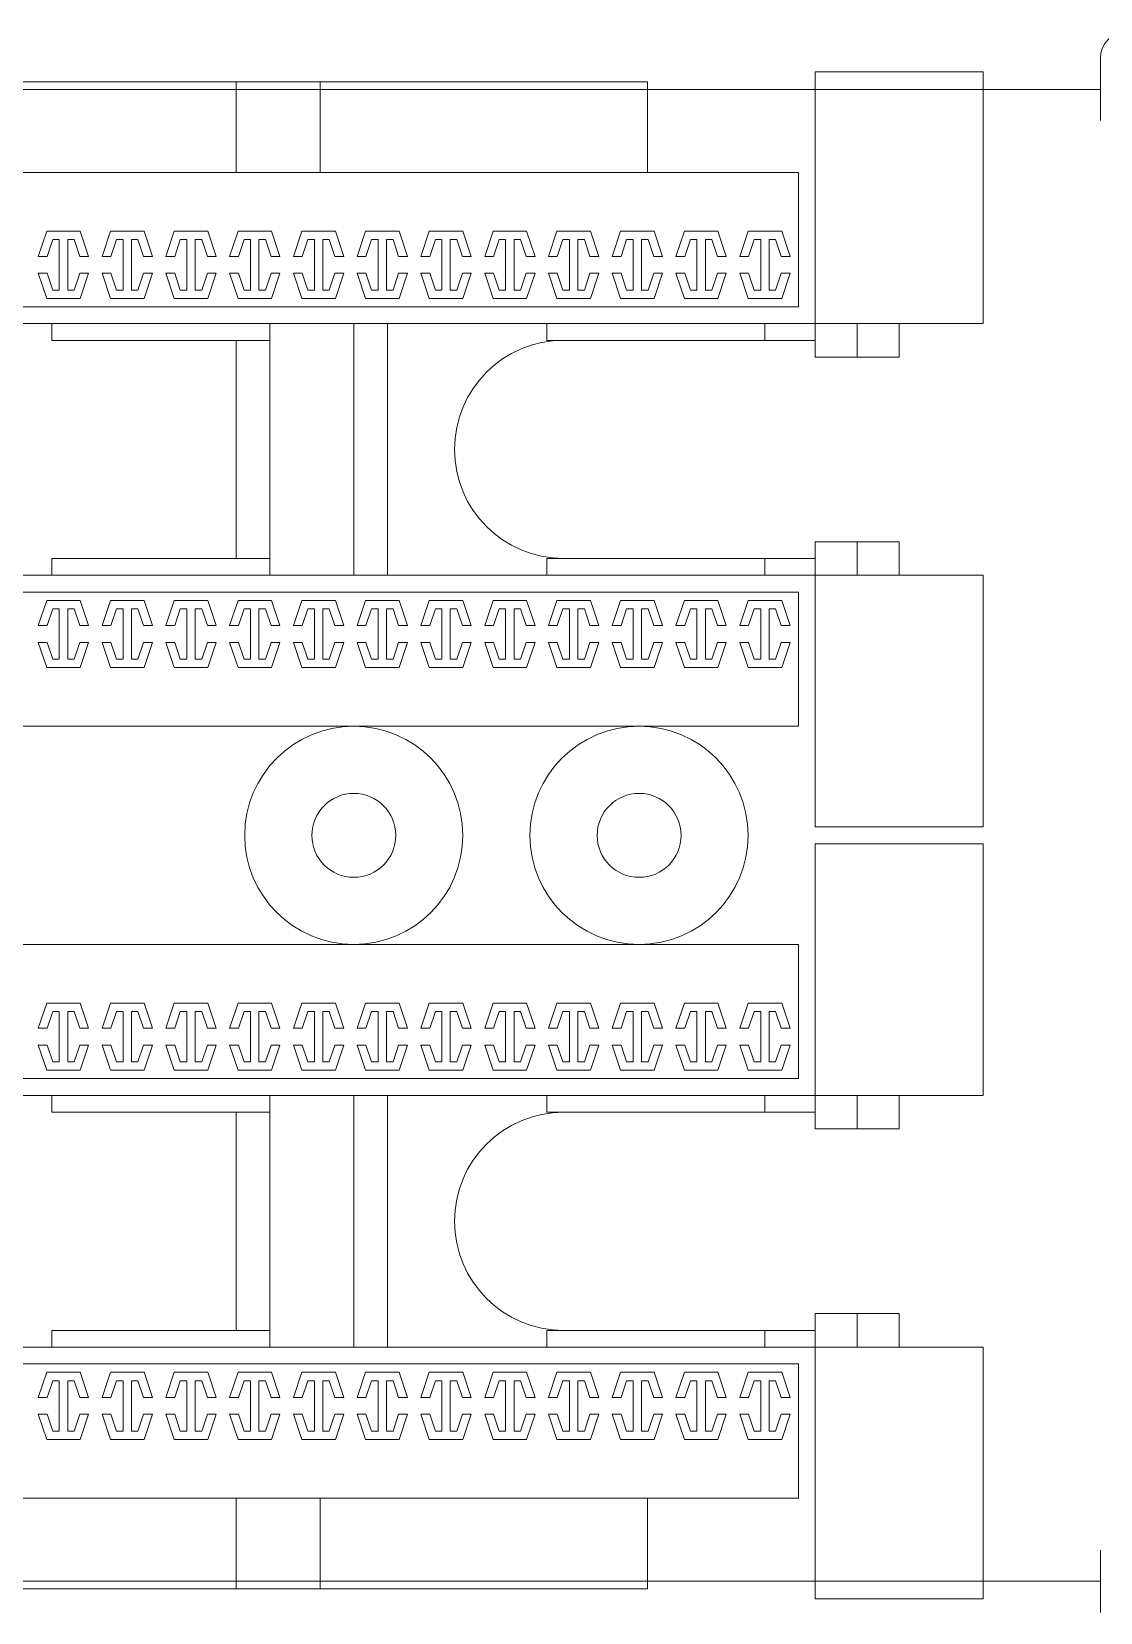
# Model space of a CAD drawing. Header units: millimetres. Extents: x -1589 to 88627, y 12943 to 76663.
# Drawn here: x 42197 to 42834, y 56529 to 57471 of the extents above; entities that cross this region are included whole.
import ezdxf

# ---------------------------------------------------------------- set-up
doc = ezdxf.new("R2010")
doc.units = ezdxf.units.MM
doc.header["$LTSCALE"] = 200
doc.layers.add('LINE', color=3, linetype='Continuous', lineweight=0)

# ---------------------------------------------------------------- blocks, each defined once
blk = doc.blocks.new('110')
at = {"color": 7}
for p, q in [((448.009, 28.5), (448.009, 45.5)), ((458.009, 45.5), (448.009, 45.5)), ((458.009, 30.5), (458.009, 45.5)), ((18.021, 44.45), (464.999, 44.45)), ((438.009, 44.905), (262.009, 44.905)), ((413.509, 44.905), (413.509, 39.5)), ((418.509, 44.905), (418.509, 39.5)), ((438.009, 44.905), (438.009, 39.5)), ((464.999, 44.45), (464.999, 42.593)), ((447.009, 39.5), (253.01, 39.5)), ((447.009, 31.5), (447.009, 39.5)), ((401.709, 34.5), (402.209, 36)), ((402.209, 36), (404.209, 36)), ((404.209, 36), (404.709, 34.5)), ((405.509, 34.5), (406.009, 36)), ((406.009, 36), (408.009, 36)), ((408.009, 36), (408.509, 34.5)), ((409.309, 34.5), (409.809, 36)), ((409.809, 36), (411.809, 36)), ((411.809, 36), (412.309, 34.5)), ((413.109, 34.5), (413.609, 36)), ((413.609, 36), (415.609, 36)), ((415.609, 36), (416.109, 34.5)), ((416.909, 34.5), (417.409, 36)), ((417.409, 36), (419.409, 36)), ((419.409, 36), (419.909, 34.5)), ((420.709, 34.5), (421.209, 36)), ((421.209, 36), (423.209, 36)), ((423.209, 36), (423.709, 34.5)), ((424.509, 34.5), (425.009, 36)), ((425.009, 36), (427.009, 36)), ((427.009, 36), (427.509, 34.5)), ((428.309, 34.5), (428.809, 36)), ((428.809, 36), (430.809, 36)), ((430.809, 36), (431.309, 34.5)), ((432.109, 34.5), (432.609, 36)), ((432.609, 36), (434.609, 36)), ((434.609, 36), (435.109, 34.5)), ((435.909, 34.5), (436.409, 36)), ((436.409, 36), (438.409, 36)), ((438.409, 36), (438.909, 34.5)), ((439.709, 34.5), (440.209, 36)), ((440.209, 36), (442.209, 36)), ((442.209, 36), (442.709, 34.5)), ((443.509, 34.5), (444.009, 36)), ((444.009, 36), (446.009, 36)), ((446.009, 36), (446.509, 34.5)), ((402.57, 35.5), (402.236, 34.5)), ((402.959, 35.5), (402.57, 35.5)), ((402.959, 32.5), (402.959, 35.5)), ((403.849, 35.5), (403.459, 35.5)), ((403.459, 35.5), (403.459, 32.5)), ((404.182, 34.5), (403.849, 35.5)), ((406.37, 35.5), (406.036, 34.5)), ((406.759, 35.5), (406.37, 35.5)), ((406.759, 32.5), (406.759, 35.5)), ((407.649, 35.5), (407.259, 35.5)), ((407.259, 35.5), (407.259, 32.5)), ((407.982, 34.5), (407.649, 35.5)), ((410.169, 35.5), (409.836, 34.5)), ((410.559, 35.5), (410.169, 35.5)), ((410.559, 32.5), (410.559, 35.5)), ((411.449, 35.5), (411.059, 35.5)), ((411.059, 35.5), (411.059, 32.5)), ((411.782, 34.5), (411.449, 35.5)), ((413.969, 35.5), (413.636, 34.5)), ((414.359, 35.5), (413.969, 35.5)), ((414.359, 32.5), (414.359, 35.5)), ((415.249, 35.5), (414.859, 35.5)), ((414.859, 35.5), (414.859, 32.5)), ((415.582, 34.5), (415.249, 35.5)), ((417.769, 35.5), (417.436, 34.5)), ((418.159, 35.5), (417.769, 35.5)), ((418.159, 32.5), (418.159, 35.5)), ((419.049, 35.5), (418.659, 35.5)), ((418.659, 35.5), (418.659, 32.5)), ((419.382, 34.5), (419.049, 35.5)), ((421.569, 35.5), (421.236, 34.5)), ((421.959, 35.5), (421.569, 35.5)), ((421.959, 32.5), (421.959, 35.5)), ((422.849, 35.5), (422.459, 35.5)), ((422.459, 35.5), (422.459, 32.5)), ((423.182, 34.5), (422.849, 35.5)), ((425.369, 35.5), (425.036, 34.5)), ((425.759, 35.5), (425.369, 35.5)), ((425.759, 32.5), (425.759, 35.5)), ((426.649, 35.5), (426.259, 35.5)), ((426.259, 35.5), (426.259, 32.5)), ((426.982, 34.5), (426.649, 35.5)), ((429.169, 35.5), (428.836, 34.5)), ((429.559, 35.5), (429.169, 35.5)), ((429.559, 32.5), (429.559, 35.5)), ((430.449, 35.5), (430.059, 35.5)), ((430.059, 35.5), (430.059, 32.5)), ((430.782, 34.5), (430.449, 35.5)), ((432.969, 35.5), (432.636, 34.5)), ((433.359, 35.5), (432.969, 35.5)), ((433.359, 32.5), (433.359, 35.5)), ((434.249, 35.5), (433.859, 35.5)), ((433.859, 35.5), (433.859, 32.5)), ((434.582, 34.5), (434.249, 35.5)), ((436.769, 35.5), (436.436, 34.5)), ((437.159, 35.5), (436.769, 35.5)), ((437.159, 32.5), (437.159, 35.5)), ((438.049, 35.5), (437.659, 35.5)), ((437.659, 35.5), (437.659, 32.5)), ((438.382, 34.5), (438.049, 35.5)), ((440.569, 35.5), (440.236, 34.5)), ((440.959, 35.5), (440.569, 35.5)), ((440.959, 32.5), (440.959, 35.5)), ((441.848, 35.5), (441.459, 35.5)), ((441.459, 35.5), (441.459, 32.5)), ((442.182, 34.5), (441.848, 35.5)), ((444.369, 35.5), (444.036, 34.5)), ((444.759, 35.5), (444.369, 35.5)), ((444.759, 32.5), (444.759, 35.5)), ((445.648, 35.5), (445.259, 35.5)), ((445.259, 35.5), (445.259, 32.5)), ((445.982, 34.5), (445.648, 35.5)), ((402.236, 34.5), (401.709, 34.5)), ((404.709, 34.5), (404.182, 34.5)), ((406.036, 34.5), (405.509, 34.5)), ((408.509, 34.5), (407.982, 34.5)), ((409.836, 34.5), (409.309, 34.5)), ((412.309, 34.5), (411.782, 34.5)), ((413.636, 34.5), (413.109, 34.5)), ((416.109, 34.5), (415.582, 34.5)), ((417.436, 34.5), (416.909, 34.5)), ((419.909, 34.5), (419.382, 34.5)), ((421.236, 34.5), (420.709, 34.5)), ((423.709, 34.5), (423.182, 34.5)), ((425.036, 34.5), (424.509, 34.5)), ((427.509, 34.5), (426.982, 34.5)), ((428.836, 34.5), (428.309, 34.5)), ((431.309, 34.5), (430.782, 34.5)), ((432.636, 34.5), (432.109, 34.5)), ((435.109, 34.5), (434.582, 34.5)), ((436.436, 34.5), (435.909, 34.5)), ((438.909, 34.5), (438.382, 34.5)), ((440.236, 34.5), (439.709, 34.5)), ((442.709, 34.5), (442.182, 34.5)), ((444.036, 34.5), (443.509, 34.5)), ((446.509, 34.5), (445.982, 34.5)), ((402.209, 32), (401.709, 33.5)), ((401.709, 33.5), (402.236, 33.5)), ((402.236, 33.5), (402.57, 32.5)), ((403.849, 32.5), (404.182, 33.5)), ((404.182, 33.5), (404.709, 33.5)), ((404.709, 33.5), (404.209, 32)), ((406.009, 32), (405.509, 33.5)), ((405.509, 33.5), (406.036, 33.5)), ((406.036, 33.5), (406.37, 32.5)), ((407.649, 32.5), (407.982, 33.5)), ((407.982, 33.5), (408.509, 33.5)), ((408.509, 33.5), (408.009, 32)), ((409.809, 32), (409.309, 33.5)), ((409.309, 33.5), (409.836, 33.5)), ((409.836, 33.5), (410.169, 32.5)), ((411.449, 32.5), (411.782, 33.5)), ((411.782, 33.5), (412.309, 33.5)), ((412.309, 33.5), (411.809, 32)), ((413.609, 32), (413.109, 33.5)), ((413.109, 33.5), (413.636, 33.5)), ((413.636, 33.5), (413.969, 32.5)), ((415.249, 32.5), (415.582, 33.5)), ((415.582, 33.5), (416.109, 33.5)), ((416.109, 33.5), (415.609, 32)), ((417.409, 32), (416.909, 33.5)), ((416.909, 33.5), (417.436, 33.5)), ((417.436, 33.5), (417.769, 32.5)), ((419.049, 32.5), (419.382, 33.5)), ((419.382, 33.5), (419.909, 33.5)), ((419.909, 33.5), (419.409, 32)), ((421.209, 32), (420.709, 33.5)), ((420.709, 33.5), (421.236, 33.5)), ((421.236, 33.5), (421.569, 32.5)), ((422.849, 32.5), (423.182, 33.5)), ((423.182, 33.5), (423.709, 33.5)), ((423.709, 33.5), (423.209, 32)), ((425.009, 32), (424.509, 33.5)), ((424.509, 33.5), (425.036, 33.5)), ((425.036, 33.5), (425.369, 32.5)), ((426.649, 32.5), (426.982, 33.5)), ((426.982, 33.5), (427.509, 33.5)), ((427.509, 33.5), (427.009, 32)), ((428.809, 32), (428.309, 33.5)), ((428.309, 33.5), (428.836, 33.5)), ((428.836, 33.5), (429.169, 32.5)), ((430.449, 32.5), (430.782, 33.5)), ((430.782, 33.5), (431.309, 33.5)), ((431.309, 33.5), (430.809, 32)), ((432.609, 32), (432.109, 33.5)), ((432.109, 33.5), (432.636, 33.5)), ((432.636, 33.5), (432.969, 32.5)), ((434.249, 32.5), (434.582, 33.5)), ((434.582, 33.5), (435.109, 33.5)), ((435.109, 33.5), (434.609, 32)), ((436.409, 32), (435.909, 33.5)), ((435.909, 33.5), (436.436, 33.5)), ((436.436, 33.5), (436.769, 32.5)), ((438.049, 32.5), (438.382, 33.5)), ((438.382, 33.5), (438.909, 33.5)), ((438.909, 33.5), (438.409, 32)), ((440.209, 32), (439.709, 33.5)), ((439.709, 33.5), (440.236, 33.5)), ((440.236, 33.5), (440.569, 32.5)), ((441.848, 32.5), (442.182, 33.5)), ((442.182, 33.5), (442.709, 33.5)), ((442.709, 33.5), (442.209, 32)), ((444.009, 32), (443.509, 33.5)), ((443.509, 33.5), (444.036, 33.5)), ((444.036, 33.5), (444.369, 32.5)), ((445.648, 32.5), (445.982, 33.5)), ((445.982, 33.5), (446.509, 33.5)), ((446.509, 33.5), (446.009, 32)), ((402.57, 32.5), (402.959, 32.5)), ((403.459, 32.5), (403.849, 32.5)), ((406.37, 32.5), (406.759, 32.5)), ((407.259, 32.5), (407.649, 32.5)), ((410.169, 32.5), (410.559, 32.5)), ((411.059, 32.5), (411.449, 32.5)), ((413.969, 32.5), (414.359, 32.5)), ((414.859, 32.5), (415.249, 32.5)), ((417.769, 32.5), (418.159, 32.5)), ((418.659, 32.5), (419.049, 32.5)), ((421.569, 32.5), (421.959, 32.5)), ((422.459, 32.5), (422.849, 32.5)), ((425.369, 32.5), (425.759, 32.5)), ((426.259, 32.5), (426.649, 32.5)), ((429.169, 32.5), (429.559, 32.5)), ((430.059, 32.5), (430.449, 32.5)), ((432.969, 32.5), (433.359, 32.5)), ((433.859, 32.5), (434.249, 32.5)), ((436.769, 32.5), (437.159, 32.5)), ((437.659, 32.5), (438.049, 32.5)), ((440.569, 32.5), (440.959, 32.5)), ((441.459, 32.5), (441.848, 32.5)), ((444.369, 32.5), (444.759, 32.5)), ((445.259, 32.5), (445.648, 32.5)), ((253.01, 31.5), (447.009, 31.5)), ((404.209, 32), (402.209, 32)), ((408.009, 32), (406.009, 32)), ((411.809, 32), (409.809, 32)), ((415.609, 32), (413.609, 32)), ((419.409, 32), (417.409, 32)), ((423.209, 32), (421.209, 32)), ((427.009, 32), (425.009, 32)), ((430.809, 32), (428.809, 32)), ((434.609, 32), (432.609, 32)), ((438.409, 32), (436.409, 32)), ((442.209, 32), (440.209, 32)), ((446.009, 32), (444.009, 32)), ((458.009, 30.5), (242.01, 30.5)), ((402.509, 30.5), (402.509, 29.5)), ((415.509, 30.5), (415.509, 15.5)), ((420.509, 30.5), (420.509, 15.5)), ((422.509, 30.5), (422.509, 15.5)), ((432.009, 29.5), (432.009, 30.5)), ((445.009, 29.5), (445.009, 30.5)), ((450.509, 28.5), (450.509, 30.5)), ((453.009, 28.5), (453.009, 30.5)), ((415.509, 29.5), (402.509, 29.5)), ((413.509, 29.5), (413.509, 16.5)), ((448.009, 29.5), (432.009, 29.5)), ((453.009, 28.5), (448.009, 28.5)), ((453.009, 17.5), (448.009, 17.5)), ((448.009, 17.5), (448.009, 0.5)), ((450.509, 17.5), (450.509, 15.5)), ((453.009, 17.5), (453.009, 15.5)), ((402.509, 15.5), (402.509, 16.5)), ((415.509, 16.5), (402.509, 16.5)), ((432.009, 15.5), (432.009, 16.5)), ((448.009, 16.5), (432.009, 16.5)), ((445.009, 15.5), (445.009, 16.5)), ((458.009, 15.5), (242.01, 15.5)), ((458.009, 0.5), (458.009, 15.5)), ((253.01, 14.5), (447.009, 14.5)), ((447.009, 14.5), (447.009, 6.5)), ((402.209, 14), (401.709, 12.5)), ((404.209, 14), (402.209, 14)), ((402.236, 12.5), (402.57, 13.5)), ((402.57, 13.5), (402.959, 13.5)), ((402.959, 13.5), (402.959, 10.5)), ((403.459, 10.5), (403.459, 13.5)), ((403.459, 13.5), (403.849, 13.5)), ((403.849, 13.5), (404.182, 12.5)), ((404.709, 12.5), (404.209, 14)), ((406.009, 14), (405.509, 12.5)), ((408.009, 14), (406.009, 14)), ((406.036, 12.5), (406.37, 13.5)), ((406.37, 13.5), (406.759, 13.5)), ((406.759, 13.5), (406.759, 10.5)), ((407.259, 10.5), (407.259, 13.5)), ((407.259, 13.5), (407.649, 13.5)), ((407.649, 13.5), (407.982, 12.5)), ((408.509, 12.5), (408.009, 14)), ((409.809, 14), (409.309, 12.5)), ((411.809, 14), (409.809, 14)), ((409.836, 12.5), (410.169, 13.5)), ((410.169, 13.5), (410.559, 13.5)), ((410.559, 13.5), (410.559, 10.5)), ((411.059, 10.5), (411.059, 13.5)), ((411.059, 13.5), (411.449, 13.5)), ((411.449, 13.5), (411.782, 12.5)), ((412.309, 12.5), (411.809, 14)), ((413.609, 14), (413.109, 12.5)), ((415.609, 14), (413.609, 14)), ((413.636, 12.5), (413.969, 13.5)), ((413.969, 13.5), (414.359, 13.5)), ((414.359, 13.5), (414.359, 10.5)), ((414.859, 10.5), (414.859, 13.5)), ((414.859, 13.5), (415.249, 13.5)), ((415.249, 13.5), (415.582, 12.5)), ((416.109, 12.5), (415.609, 14)), ((417.409, 14), (416.909, 12.5)), ((419.409, 14), (417.409, 14)), ((417.436, 12.5), (417.769, 13.5)), ((417.769, 13.5), (418.159, 13.5)), ((418.159, 13.5), (418.159, 10.5)), ((418.659, 10.5), (418.659, 13.5)), ((418.659, 13.5), (419.049, 13.5)), ((419.049, 13.5), (419.382, 12.5)), ((419.909, 12.5), (419.409, 14)), ((421.209, 14), (420.709, 12.5)), ((423.209, 14), (421.209, 14)), ((421.236, 12.5), (421.569, 13.5)), ((421.569, 13.5), (421.959, 13.5)), ((421.959, 13.5), (421.959, 10.5)), ((422.459, 10.5), (422.459, 13.5)), ((422.459, 13.5), (422.849, 13.5)), ((422.849, 13.5), (423.182, 12.5)), ((423.709, 12.5), (423.209, 14)), ((425.009, 14), (424.509, 12.5)), ((427.009, 14), (425.009, 14)), ((425.036, 12.5), (425.369, 13.5)), ((425.369, 13.5), (425.759, 13.5)), ((425.759, 13.5), (425.759, 10.5)), ((426.259, 10.5), (426.259, 13.5)), ((426.259, 13.5), (426.649, 13.5)), ((426.649, 13.5), (426.982, 12.5)), ((427.509, 12.5), (427.009, 14)), ((428.809, 14), (428.309, 12.5)), ((430.809, 14), (428.809, 14)), ((428.836, 12.5), (429.169, 13.5)), ((429.169, 13.5), (429.559, 13.5)), ((429.559, 13.5), (429.559, 10.5)), ((430.059, 10.5), (430.059, 13.5)), ((430.059, 13.5), (430.449, 13.5)), ((430.449, 13.5), (430.782, 12.5)), ((431.309, 12.5), (430.809, 14)), ((432.609, 14), (432.109, 12.5)), ((434.609, 14), (432.609, 14)), ((432.636, 12.5), (432.969, 13.5)), ((432.969, 13.5), (433.359, 13.5)), ((433.359, 13.5), (433.359, 10.5)), ((433.859, 10.5), (433.859, 13.5)), ((433.859, 13.5), (434.249, 13.5)), ((434.249, 13.5), (434.582, 12.5)), ((435.109, 12.5), (434.609, 14)), ((436.409, 14), (435.909, 12.5)), ((438.409, 14), (436.409, 14)), ((436.436, 12.5), (436.769, 13.5)), ((436.769, 13.5), (437.159, 13.5)), ((437.159, 13.5), (437.159, 10.5)), ((437.659, 10.5), (437.659, 13.5)), ((437.659, 13.5), (438.049, 13.5)), ((438.049, 13.5), (438.382, 12.5)), ((438.909, 12.5), (438.409, 14)), ((440.209, 14), (439.709, 12.5)), ((442.209, 14), (440.209, 14)), ((440.236, 12.5), (440.569, 13.5)), ((440.569, 13.5), (440.959, 13.5)), ((440.959, 13.5), (440.959, 10.5)), ((441.459, 10.5), (441.459, 13.5)), ((441.459, 13.5), (441.848, 13.5)), ((441.848, 13.5), (442.182, 12.5)), ((442.709, 12.5), (442.209, 14)), ((444.009, 14), (443.509, 12.5)), ((446.009, 14), (444.009, 14)), ((444.036, 12.5), (444.369, 13.5)), ((444.369, 13.5), (444.759, 13.5)), ((444.759, 13.5), (444.759, 10.5)), ((445.259, 10.5), (445.259, 13.5)), ((445.259, 13.5), (445.648, 13.5)), ((445.648, 13.5), (445.982, 12.5)), ((446.509, 12.5), (446.009, 14)), ((401.709, 12.5), (402.236, 12.5)), ((404.182, 12.5), (404.709, 12.5)), ((405.509, 12.5), (406.036, 12.5)), ((407.982, 12.5), (408.509, 12.5)), ((409.309, 12.5), (409.836, 12.5)), ((411.782, 12.5), (412.309, 12.5)), ((413.109, 12.5), (413.636, 12.5)), ((415.582, 12.5), (416.109, 12.5)), ((416.909, 12.5), (417.436, 12.5)), ((419.382, 12.5), (419.909, 12.5)), ((420.709, 12.5), (421.236, 12.5)), ((423.182, 12.5), (423.709, 12.5)), ((424.509, 12.5), (425.036, 12.5)), ((426.982, 12.5), (427.509, 12.5)), ((428.309, 12.5), (428.836, 12.5)), ((430.782, 12.5), (431.309, 12.5)), ((432.109, 12.5), (432.636, 12.5)), ((434.582, 12.5), (435.109, 12.5)), ((435.909, 12.5), (436.436, 12.5)), ((438.382, 12.5), (438.909, 12.5)), ((439.709, 12.5), (440.236, 12.5)), ((442.182, 12.5), (442.709, 12.5)), ((443.509, 12.5), (444.036, 12.5)), ((445.982, 12.5), (446.509, 12.5)), ((402.236, 11.5), (401.709, 11.5)), ((401.709, 11.5), (402.209, 10)), ((402.57, 10.5), (402.236, 11.5)), ((404.182, 11.5), (403.849, 10.5)), ((404.709, 11.5), (404.182, 11.5)), ((404.209, 10), (404.709, 11.5)), ((406.036, 11.5), (405.509, 11.5)), ((405.509, 11.5), (406.009, 10)), ((406.37, 10.5), (406.036, 11.5)), ((407.982, 11.5), (407.649, 10.5)), ((408.509, 11.5), (407.982, 11.5)), ((408.009, 10), (408.509, 11.5)), ((409.836, 11.5), (409.309, 11.5)), ((409.309, 11.5), (409.809, 10)), ((410.169, 10.5), (409.836, 11.5)), ((411.782, 11.5), (411.449, 10.5)), ((412.309, 11.5), (411.782, 11.5)), ((411.809, 10), (412.309, 11.5)), ((413.636, 11.5), (413.109, 11.5)), ((413.109, 11.5), (413.609, 10)), ((413.969, 10.5), (413.636, 11.5)), ((415.582, 11.5), (415.249, 10.5)), ((416.109, 11.5), (415.582, 11.5)), ((415.609, 10), (416.109, 11.5)), ((417.436, 11.5), (416.909, 11.5)), ((416.909, 11.5), (417.409, 10)), ((417.769, 10.5), (417.436, 11.5)), ((419.382, 11.5), (419.049, 10.5)), ((419.909, 11.5), (419.382, 11.5)), ((419.409, 10), (419.909, 11.5)), ((421.236, 11.5), (420.709, 11.5)), ((420.709, 11.5), (421.209, 10)), ((421.569, 10.5), (421.236, 11.5)), ((423.182, 11.5), (422.849, 10.5)), ((423.709, 11.5), (423.182, 11.5)), ((423.209, 10), (423.709, 11.5)), ((425.036, 11.5), (424.509, 11.5)), ((424.509, 11.5), (425.009, 10)), ((425.369, 10.5), (425.036, 11.5)), ((426.982, 11.5), (426.649, 10.5)), ((427.509, 11.5), (426.982, 11.5)), ((427.009, 10), (427.509, 11.5)), ((428.836, 11.5), (428.309, 11.5)), ((428.309, 11.5), (428.809, 10)), ((429.169, 10.5), (428.836, 11.5)), ((430.782, 11.5), (430.449, 10.5)), ((431.309, 11.5), (430.782, 11.5)), ((430.809, 10), (431.309, 11.5)), ((432.636, 11.5), (432.109, 11.5)), ((432.109, 11.5), (432.609, 10)), ((432.969, 10.5), (432.636, 11.5)), ((434.582, 11.5), (434.249, 10.5)), ((435.109, 11.5), (434.582, 11.5)), ((434.609, 10), (435.109, 11.5)), ((436.436, 11.5), (435.909, 11.5)), ((435.909, 11.5), (436.409, 10)), ((436.769, 10.5), (436.436, 11.5)), ((438.382, 11.5), (438.049, 10.5)), ((438.909, 11.5), (438.382, 11.5)), ((438.409, 10), (438.909, 11.5)), ((440.236, 11.5), (439.709, 11.5)), ((439.709, 11.5), (440.209, 10)), ((440.569, 10.5), (440.236, 11.5)), ((442.182, 11.5), (441.848, 10.5)), ((442.709, 11.5), (442.182, 11.5)), ((442.209, 10), (442.709, 11.5)), ((444.036, 11.5), (443.509, 11.5)), ((443.509, 11.5), (444.009, 10)), ((444.369, 10.5), (444.036, 11.5)), ((445.982, 11.5), (445.648, 10.5)), ((446.509, 11.5), (445.982, 11.5)), ((446.009, 10), (446.509, 11.5)), ((402.959, 10.5), (402.57, 10.5)), ((403.849, 10.5), (403.459, 10.5)), ((406.759, 10.5), (406.37, 10.5)), ((407.649, 10.5), (407.259, 10.5)), ((410.559, 10.5), (410.169, 10.5)), ((411.449, 10.5), (411.059, 10.5)), ((414.359, 10.5), (413.969, 10.5)), ((415.249, 10.5), (414.859, 10.5)), ((418.159, 10.5), (417.769, 10.5)), ((419.049, 10.5), (418.659, 10.5)), ((421.959, 10.5), (421.569, 10.5)), ((422.849, 10.5), (422.459, 10.5)), ((425.759, 10.5), (425.369, 10.5)), ((426.649, 10.5), (426.259, 10.5)), ((429.559, 10.5), (429.169, 10.5)), ((430.449, 10.5), (430.059, 10.5)), ((433.359, 10.5), (432.969, 10.5)), ((434.249, 10.5), (433.859, 10.5)), ((437.159, 10.5), (436.769, 10.5)), ((438.049, 10.5), (437.659, 10.5)), ((440.959, 10.5), (440.569, 10.5)), ((441.848, 10.5), (441.459, 10.5)), ((444.759, 10.5), (444.369, 10.5)), ((445.648, 10.5), (445.259, 10.5)), ((402.209, 10), (404.209, 10)), ((406.009, 10), (408.009, 10)), ((409.809, 10), (411.809, 10)), ((413.609, 10), (415.609, 10)), ((417.409, 10), (419.409, 10)), ((421.209, 10), (423.209, 10)), ((425.009, 10), (427.009, 10)), ((428.809, 10), (430.809, 10)), ((432.609, 10), (434.609, 10)), ((436.409, 10), (438.409, 10)), ((440.209, 10), (442.209, 10)), ((444.009, 10), (446.009, 10)), ((447.009, 6.5), (253.01, 6.5)), ((458.009, 0.5), (448.009, 0.5)), ((458.009, -0.5), (448.009, -0.5)), ((448.009, -0.5), (448.009, -17.5)), ((458.009, -0.5), (458.009, -15.5)), ((447.009, -6.5), (253.01, -6.5)), ((447.009, -14.5), (447.009, -6.5)), ((401.709, -11.5), (402.209, -10)), ((402.209, -10), (404.209, -10)), ((404.209, -10), (404.709, -11.5)), ((405.509, -11.5), (406.009, -10)), ((406.009, -10), (408.009, -10)), ((408.009, -10), (408.509, -11.5)), ((409.309, -11.5), (409.809, -10)), ((409.809, -10), (411.809, -10)), ((411.809, -10), (412.309, -11.5)), ((413.109, -11.5), (413.609, -10)), ((413.609, -10), (415.609, -10)), ((415.609, -10), (416.109, -11.5)), ((416.909, -11.5), (417.409, -10)), ((417.409, -10), (419.409, -10)), ((419.409, -10), (419.909, -11.5)), ((420.709, -11.5), (421.209, -10)), ((421.209, -10), (423.209, -10)), ((423.209, -10), (423.709, -11.5)), ((424.509, -11.5), (425.009, -10)), ((425.009, -10), (427.009, -10)), ((427.009, -10), (427.509, -11.5)), ((428.309, -11.5), (428.809, -10)), ((428.809, -10), (430.809, -10)), ((430.809, -10), (431.309, -11.5)), ((432.109, -11.5), (432.609, -10)), ((432.609, -10), (434.609, -10)), ((434.609, -10), (435.109, -11.5)), ((435.909, -11.5), (436.409, -10)), ((436.409, -10), (438.409, -10)), ((438.409, -10), (438.909, -11.5)), ((439.709, -11.5), (440.209, -10)), ((440.209, -10), (442.209, -10)), ((442.209, -10), (442.709, -11.5)), ((443.509, -11.5), (444.009, -10)), ((444.009, -10), (446.009, -10)), ((446.009, -10), (446.509, -11.5)), ((402.57, -10.5), (402.236, -11.5)), ((402.959, -10.5), (402.57, -10.5)), ((402.959, -13.5), (402.959, -10.5)), ((403.849, -10.5), (403.459, -10.5)), ((403.459, -10.5), (403.459, -13.5)), ((404.182, -11.5), (403.849, -10.5)), ((406.37, -10.5), (406.036, -11.5)), ((406.759, -10.5), (406.37, -10.5)), ((406.759, -13.5), (406.759, -10.5)), ((407.649, -10.5), (407.259, -10.5)), ((407.259, -10.5), (407.259, -13.5)), ((407.982, -11.5), (407.649, -10.5)), ((410.169, -10.5), (409.836, -11.5)), ((410.559, -10.5), (410.169, -10.5)), ((410.559, -13.5), (410.559, -10.5)), ((411.449, -10.5), (411.059, -10.5)), ((411.059, -10.5), (411.059, -13.5)), ((411.782, -11.5), (411.449, -10.5)), ((413.969, -10.5), (413.636, -11.5)), ((414.359, -10.5), (413.969, -10.5)), ((414.359, -13.5), (414.359, -10.5)), ((415.249, -10.5), (414.859, -10.5)), ((414.859, -10.5), (414.859, -13.5)), ((415.582, -11.5), (415.249, -10.5)), ((417.769, -10.5), (417.436, -11.5)), ((418.159, -10.5), (417.769, -10.5)), ((418.159, -13.5), (418.159, -10.5)), ((419.049, -10.5), (418.659, -10.5)), ((418.659, -10.5), (418.659, -13.5)), ((419.382, -11.5), (419.049, -10.5)), ((421.569, -10.5), (421.236, -11.5)), ((421.959, -10.5), (421.569, -10.5)), ((421.959, -13.5), (421.959, -10.5)), ((422.849, -10.5), (422.459, -10.5)), ((422.459, -10.5), (422.459, -13.5)), ((423.182, -11.5), (422.849, -10.5)), ((425.369, -10.5), (425.036, -11.5)), ((425.759, -10.5), (425.369, -10.5)), ((425.759, -13.5), (425.759, -10.5)), ((426.649, -10.5), (426.259, -10.5)), ((426.259, -10.5), (426.259, -13.5)), ((426.982, -11.5), (426.649, -10.5)), ((429.169, -10.5), (428.836, -11.5)), ((429.559, -10.5), (429.169, -10.5)), ((429.559, -13.5), (429.559, -10.5)), ((430.449, -10.5), (430.059, -10.5)), ((430.059, -10.5), (430.059, -13.5)), ((430.782, -11.5), (430.449, -10.5)), ((432.969, -10.5), (432.636, -11.5)), ((433.359, -10.5), (432.969, -10.5)), ((433.359, -13.5), (433.359, -10.5)), ((434.249, -10.5), (433.859, -10.5)), ((433.859, -10.5), (433.859, -13.5)), ((434.582, -11.5), (434.249, -10.5)), ((436.769, -10.5), (436.436, -11.5)), ((437.159, -10.5), (436.769, -10.5)), ((437.159, -13.5), (437.159, -10.5)), ((438.049, -10.5), (437.659, -10.5)), ((437.659, -10.5), (437.659, -13.5)), ((438.382, -11.5), (438.049, -10.5)), ((440.569, -10.5), (440.236, -11.5)), ((440.959, -10.5), (440.569, -10.5)), ((440.959, -13.5), (440.959, -10.5)), ((441.848, -10.5), (441.459, -10.5)), ((441.459, -10.5), (441.459, -13.5)), ((442.182, -11.5), (441.848, -10.5)), ((444.369, -10.5), (444.036, -11.5)), ((444.759, -10.5), (444.369, -10.5)), ((444.759, -13.5), (444.759, -10.5)), ((445.648, -10.5), (445.259, -10.5)), ((445.259, -10.5), (445.259, -13.5)), ((445.982, -11.5), (445.648, -10.5)), ((402.236, -11.5), (401.709, -11.5)), ((404.709, -11.5), (404.182, -11.5)), ((406.036, -11.5), (405.509, -11.5)), ((408.509, -11.5), (407.982, -11.5)), ((409.836, -11.5), (409.309, -11.5)), ((412.309, -11.5), (411.782, -11.5)), ((413.636, -11.5), (413.109, -11.5)), ((416.109, -11.5), (415.582, -11.5)), ((417.436, -11.5), (416.909, -11.5)), ((419.909, -11.5), (419.382, -11.5)), ((421.236, -11.5), (420.709, -11.5)), ((423.709, -11.5), (423.182, -11.5)), ((425.036, -11.5), (424.509, -11.5)), ((427.509, -11.5), (426.982, -11.5)), ((428.836, -11.5), (428.309, -11.5)), ((431.309, -11.5), (430.782, -11.5)), ((432.636, -11.5), (432.109, -11.5)), ((435.109, -11.5), (434.582, -11.5)), ((436.436, -11.5), (435.909, -11.5)), ((438.909, -11.5), (438.382, -11.5)), ((440.236, -11.5), (439.709, -11.5)), ((442.709, -11.5), (442.182, -11.5)), ((444.036, -11.5), (443.509, -11.5)), ((446.509, -11.5), (445.982, -11.5)), ((402.209, -14), (401.709, -12.5)), ((401.709, -12.5), (402.236, -12.5)), ((402.236, -12.5), (402.57, -13.5)), ((403.849, -13.5), (404.182, -12.5)), ((404.182, -12.5), (404.709, -12.5)), ((404.709, -12.5), (404.209, -14)), ((406.009, -14), (405.509, -12.5)), ((405.509, -12.5), (406.036, -12.5)), ((406.036, -12.5), (406.37, -13.5)), ((407.649, -13.5), (407.982, -12.5)), ((407.982, -12.5), (408.509, -12.5)), ((408.509, -12.5), (408.009, -14)), ((409.809, -14), (409.309, -12.5)), ((409.309, -12.5), (409.836, -12.5)), ((409.836, -12.5), (410.169, -13.5)), ((411.449, -13.5), (411.782, -12.5)), ((411.782, -12.5), (412.309, -12.5)), ((412.309, -12.5), (411.809, -14)), ((413.609, -14), (413.109, -12.5)), ((413.109, -12.5), (413.636, -12.5)), ((413.636, -12.5), (413.969, -13.5)), ((415.249, -13.5), (415.582, -12.5)), ((415.582, -12.5), (416.109, -12.5)), ((416.109, -12.5), (415.609, -14)), ((417.409, -14), (416.909, -12.5)), ((416.909, -12.5), (417.436, -12.5)), ((417.436, -12.5), (417.769, -13.5)), ((419.049, -13.5), (419.382, -12.5)), ((419.382, -12.5), (419.909, -12.5)), ((419.909, -12.5), (419.409, -14)), ((421.209, -14), (420.709, -12.5)), ((420.709, -12.5), (421.236, -12.5)), ((421.236, -12.5), (421.569, -13.5)), ((422.849, -13.5), (423.182, -12.5)), ((423.182, -12.5), (423.709, -12.5)), ((423.709, -12.5), (423.209, -14)), ((425.009, -14), (424.509, -12.5)), ((424.509, -12.5), (425.036, -12.5)), ((425.036, -12.5), (425.369, -13.5)), ((426.649, -13.5), (426.982, -12.5)), ((426.982, -12.5), (427.509, -12.5)), ((427.509, -12.5), (427.009, -14)), ((428.809, -14), (428.309, -12.5)), ((428.309, -12.5), (428.836, -12.5)), ((428.836, -12.5), (429.169, -13.5)), ((430.449, -13.5), (430.782, -12.5)), ((430.782, -12.5), (431.309, -12.5)), ((431.309, -12.5), (430.809, -14)), ((432.609, -14), (432.109, -12.5)), ((432.109, -12.5), (432.636, -12.5)), ((432.636, -12.5), (432.969, -13.5)), ((434.249, -13.5), (434.582, -12.5)), ((434.582, -12.5), (435.109, -12.5)), ((435.109, -12.5), (434.609, -14)), ((436.409, -14), (435.909, -12.5)), ((435.909, -12.5), (436.436, -12.5)), ((436.436, -12.5), (436.769, -13.5)), ((438.049, -13.5), (438.382, -12.5)), ((438.382, -12.5), (438.909, -12.5)), ((438.909, -12.5), (438.409, -14)), ((440.209, -14), (439.709, -12.5)), ((439.709, -12.5), (440.236, -12.5)), ((440.236, -12.5), (440.569, -13.5)), ((441.848, -13.5), (442.182, -12.5)), ((442.182, -12.5), (442.709, -12.5)), ((442.709, -12.5), (442.209, -14)), ((444.009, -14), (443.509, -12.5)), ((443.509, -12.5), (444.036, -12.5)), ((444.036, -12.5), (444.369, -13.5)), ((445.648, -13.5), (445.982, -12.5)), ((445.982, -12.5), (446.509, -12.5)), ((446.509, -12.5), (446.009, -14)), ((404.209, -14), (402.209, -14)), ((402.57, -13.5), (402.959, -13.5)), ((403.459, -13.5), (403.849, -13.5)), ((408.009, -14), (406.009, -14)), ((406.37, -13.5), (406.759, -13.5)), ((407.259, -13.5), (407.649, -13.5)), ((411.809, -14), (409.809, -14)), ((410.169, -13.5), (410.559, -13.5)), ((411.059, -13.5), (411.449, -13.5)), ((415.609, -14), (413.609, -14)), ((413.969, -13.5), (414.359, -13.5)), ((414.859, -13.5), (415.249, -13.5)), ((419.409, -14), (417.409, -14)), ((417.769, -13.5), (418.159, -13.5)), ((418.659, -13.5), (419.049, -13.5)), ((423.209, -14), (421.209, -14)), ((421.569, -13.5), (421.959, -13.5)), ((422.459, -13.5), (422.849, -13.5)), ((427.009, -14), (425.009, -14)), ((425.369, -13.5), (425.759, -13.5)), ((426.259, -13.5), (426.649, -13.5)), ((430.809, -14), (428.809, -14)), ((429.169, -13.5), (429.559, -13.5)), ((430.059, -13.5), (430.449, -13.5)), ((434.609, -14), (432.609, -14)), ((432.969, -13.5), (433.359, -13.5)), ((433.859, -13.5), (434.249, -13.5)), ((438.409, -14), (436.409, -14)), ((436.769, -13.5), (437.159, -13.5)), ((437.659, -13.5), (438.049, -13.5)), ((442.209, -14), (440.209, -14)), ((440.569, -13.5), (440.959, -13.5)), ((441.459, -13.5), (441.848, -13.5)), ((446.009, -14), (444.009, -14)), ((444.369, -13.5), (444.759, -13.5)), ((445.259, -13.5), (445.648, -13.5)), ((253.01, -14.5), (447.009, -14.5)), ((458.009, -15.5), (242.01, -15.5)), ((402.509, -15.5), (402.509, -16.5)), ((415.509, -30.5), (415.509, -15.5)), ((420.509, -30.5), (420.509, -15.5)), ((422.509, -30.5), (422.509, -15.5)), ((432.009, -15.5), (432.009, -16.5)), ((445.009, -15.5), (445.009, -16.5)), ((450.509, -17.5), (450.509, -15.5)), ((453.009, -17.5), (453.009, -15.5)), ((415.509, -16.5), (402.509, -16.5)), ((413.509, -29.5), (413.509, -16.5)), ((448.009, -16.5), (432.009, -16.5)), ((453.009, -17.5), (448.009, -17.5)), ((453.009, -28.5), (448.009, -28.5)), ((448.009, -28.5), (448.009, -45.5)), ((450.509, -28.5), (450.509, -30.5)), ((453.009, -28.5), (453.009, -30.5)), ((402.509, -30.5), (402.509, -29.5)), ((415.509, -29.5), (402.509, -29.5)), ((432.009, -29.5), (432.009, -30.5)), ((448.009, -29.5), (432.009, -29.5)), ((445.009, -29.5), (445.009, -30.5)), ((458.009, -30.5), (242.01, -30.5)), ((458.009, -30.5), (458.009, -45.5)), ((253.01, -31.5), (447.009, -31.5)), ((402.209, -32), (401.709, -33.5)), ((404.209, -32), (402.209, -32)), ((404.709, -33.5), (404.209, -32)), ((406.009, -32), (405.509, -33.5)), ((408.009, -32), (406.009, -32)), ((408.509, -33.5), (408.009, -32)), ((409.809, -32), (409.309, -33.5)), ((411.809, -32), (409.809, -32)), ((412.309, -33.5), (411.809, -32)), ((413.609, -32), (413.109, -33.5)), ((415.609, -32), (413.609, -32)), ((416.109, -33.5), (415.609, -32)), ((417.409, -32), (416.909, -33.5)), ((419.409, -32), (417.409, -32)), ((419.909, -33.5), (419.409, -32)), ((421.209, -32), (420.709, -33.5)), ((423.209, -32), (421.209, -32)), ((423.709, -33.5), (423.209, -32)), ((425.009, -32), (424.509, -33.5)), ((427.009, -32), (425.009, -32)), ((427.509, -33.5), (427.009, -32)), ((428.809, -32), (428.309, -33.5)), ((430.809, -32), (428.809, -32)), ((431.309, -33.5), (430.809, -32)), ((432.609, -32), (432.109, -33.5)), ((434.609, -32), (432.609, -32)), ((435.109, -33.5), (434.609, -32)), ((436.409, -32), (435.909, -33.5)), ((438.409, -32), (436.409, -32)), ((438.909, -33.5), (438.409, -32)), ((440.209, -32), (439.709, -33.5)), ((442.209, -32), (440.209, -32)), ((442.709, -33.5), (442.209, -32)), ((444.009, -32), (443.509, -33.5)), ((446.009, -32), (444.009, -32)), ((446.509, -33.5), (446.009, -32)), ((447.009, -31.5), (447.009, -39.5)), ((402.236, -33.5), (402.57, -32.5)), ((402.57, -32.5), (402.959, -32.5)), ((402.959, -32.5), (402.959, -35.5)), ((403.459, -35.5), (403.459, -32.5)), ((403.459, -32.5), (403.849, -32.5)), ((403.849, -32.5), (404.182, -33.5)), ((406.036, -33.5), (406.37, -32.5)), ((406.37, -32.5), (406.759, -32.5)), ((406.759, -32.5), (406.759, -35.5)), ((407.259, -35.5), (407.259, -32.5)), ((407.259, -32.5), (407.649, -32.5)), ((407.649, -32.5), (407.982, -33.5)), ((409.836, -33.5), (410.169, -32.5)), ((410.169, -32.5), (410.559, -32.5)), ((410.559, -32.5), (410.559, -35.5)), ((411.059, -35.5), (411.059, -32.5)), ((411.059, -32.5), (411.449, -32.5)), ((411.449, -32.5), (411.782, -33.5)), ((413.636, -33.5), (413.969, -32.5)), ((413.969, -32.5), (414.359, -32.5)), ((414.359, -32.5), (414.359, -35.5)), ((414.859, -35.5), (414.859, -32.5)), ((414.859, -32.5), (415.249, -32.5)), ((415.249, -32.5), (415.582, -33.5)), ((417.436, -33.5), (417.769, -32.5)), ((417.769, -32.5), (418.159, -32.5)), ((418.159, -32.5), (418.159, -35.5)), ((418.659, -35.5), (418.659, -32.5)), ((418.659, -32.5), (419.049, -32.5)), ((419.049, -32.5), (419.382, -33.5)), ((421.236, -33.5), (421.569, -32.5)), ((421.569, -32.5), (421.959, -32.5)), ((421.959, -32.5), (421.959, -35.5)), ((422.459, -35.5), (422.459, -32.5)), ((422.459, -32.5), (422.849, -32.5)), ((422.849, -32.5), (423.182, -33.5)), ((425.036, -33.5), (425.369, -32.5)), ((425.369, -32.5), (425.759, -32.5)), ((425.759, -32.5), (425.759, -35.5)), ((426.259, -35.5), (426.259, -32.5)), ((426.259, -32.5), (426.649, -32.5)), ((426.649, -32.5), (426.982, -33.5)), ((428.836, -33.5), (429.169, -32.5)), ((429.169, -32.5), (429.559, -32.5)), ((429.559, -32.5), (429.559, -35.5)), ((430.059, -35.5), (430.059, -32.5)), ((430.059, -32.5), (430.449, -32.5)), ((430.449, -32.5), (430.782, -33.5)), ((432.636, -33.5), (432.969, -32.5)), ((432.969, -32.5), (433.359, -32.5)), ((433.359, -32.5), (433.359, -35.5)), ((433.859, -35.5), (433.859, -32.5)), ((433.859, -32.5), (434.249, -32.5)), ((434.249, -32.5), (434.582, -33.5)), ((436.436, -33.5), (436.769, -32.5)), ((436.769, -32.5), (437.159, -32.5)), ((437.159, -32.5), (437.159, -35.5)), ((437.659, -35.5), (437.659, -32.5)), ((437.659, -32.5), (438.049, -32.5)), ((438.049, -32.5), (438.382, -33.5)), ((440.236, -33.5), (440.569, -32.5)), ((440.569, -32.5), (440.959, -32.5)), ((440.959, -32.5), (440.959, -35.5)), ((441.459, -35.5), (441.459, -32.5)), ((441.459, -32.5), (441.848, -32.5)), ((441.848, -32.5), (442.182, -33.5)), ((444.036, -33.5), (444.369, -32.5)), ((444.369, -32.5), (444.759, -32.5)), ((444.759, -32.5), (444.759, -35.5)), ((445.259, -35.5), (445.259, -32.5)), ((445.259, -32.5), (445.648, -32.5)), ((445.648, -32.5), (445.982, -33.5)), ((401.709, -33.5), (402.236, -33.5)), ((404.182, -33.5), (404.709, -33.5)), ((405.509, -33.5), (406.036, -33.5)), ((407.982, -33.5), (408.509, -33.5)), ((409.309, -33.5), (409.836, -33.5)), ((411.782, -33.5), (412.309, -33.5)), ((413.109, -33.5), (413.636, -33.5)), ((415.582, -33.5), (416.109, -33.5)), ((416.909, -33.5), (417.436, -33.5)), ((419.382, -33.5), (419.909, -33.5)), ((420.709, -33.5), (421.236, -33.5)), ((423.182, -33.5), (423.709, -33.5)), ((424.509, -33.5), (425.036, -33.5)), ((426.982, -33.5), (427.509, -33.5)), ((428.309, -33.5), (428.836, -33.5)), ((430.782, -33.5), (431.309, -33.5)), ((432.109, -33.5), (432.636, -33.5)), ((434.582, -33.5), (435.109, -33.5)), ((435.909, -33.5), (436.436, -33.5)), ((438.382, -33.5), (438.909, -33.5)), ((439.709, -33.5), (440.236, -33.5)), ((442.182, -33.5), (442.709, -33.5)), ((443.509, -33.5), (444.036, -33.5)), ((445.982, -33.5), (446.509, -33.5)), ((402.236, -34.5), (401.709, -34.5)), ((401.709, -34.5), (402.209, -36)), ((402.57, -35.5), (402.236, -34.5)), ((404.182, -34.5), (403.849, -35.5)), ((404.709, -34.5), (404.182, -34.5)), ((404.209, -36), (404.709, -34.5)), ((406.036, -34.5), (405.509, -34.5)), ((405.509, -34.5), (406.009, -36)), ((406.37, -35.5), (406.036, -34.5)), ((407.982, -34.5), (407.649, -35.5)), ((408.509, -34.5), (407.982, -34.5)), ((408.009, -36), (408.509, -34.5)), ((409.836, -34.5), (409.309, -34.5)), ((409.309, -34.5), (409.809, -36)), ((410.169, -35.5), (409.836, -34.5)), ((411.782, -34.5), (411.449, -35.5)), ((412.309, -34.5), (411.782, -34.5)), ((411.809, -36), (412.309, -34.5)), ((413.636, -34.5), (413.109, -34.5)), ((413.109, -34.5), (413.609, -36)), ((413.969, -35.5), (413.636, -34.5)), ((415.582, -34.5), (415.249, -35.5)), ((416.109, -34.5), (415.582, -34.5)), ((415.609, -36), (416.109, -34.5)), ((417.436, -34.5), (416.909, -34.5)), ((416.909, -34.5), (417.409, -36)), ((417.769, -35.5), (417.436, -34.5)), ((419.382, -34.5), (419.049, -35.5)), ((419.909, -34.5), (419.382, -34.5)), ((419.409, -36), (419.909, -34.5)), ((421.236, -34.5), (420.709, -34.5)), ((420.709, -34.5), (421.209, -36)), ((421.569, -35.5), (421.236, -34.5)), ((423.182, -34.5), (422.849, -35.5)), ((423.709, -34.5), (423.182, -34.5)), ((423.209, -36), (423.709, -34.5)), ((425.036, -34.5), (424.509, -34.5)), ((424.509, -34.5), (425.009, -36)), ((425.369, -35.5), (425.036, -34.5)), ((426.982, -34.5), (426.649, -35.5)), ((427.509, -34.5), (426.982, -34.5)), ((427.009, -36), (427.509, -34.5)), ((428.836, -34.5), (428.309, -34.5)), ((428.309, -34.5), (428.809, -36)), ((429.169, -35.5), (428.836, -34.5)), ((430.782, -34.5), (430.449, -35.5)), ((431.309, -34.5), (430.782, -34.5)), ((430.809, -36), (431.309, -34.5)), ((432.636, -34.5), (432.109, -34.5)), ((432.109, -34.5), (432.609, -36)), ((432.969, -35.5), (432.636, -34.5)), ((434.582, -34.5), (434.249, -35.5)), ((435.109, -34.5), (434.582, -34.5)), ((434.609, -36), (435.109, -34.5)), ((436.436, -34.5), (435.909, -34.5)), ((435.909, -34.5), (436.409, -36)), ((436.769, -35.5), (436.436, -34.5)), ((438.382, -34.5), (438.049, -35.5)), ((438.909, -34.5), (438.382, -34.5)), ((438.409, -36), (438.909, -34.5)), ((440.236, -34.5), (439.709, -34.5)), ((439.709, -34.5), (440.209, -36)), ((440.569, -35.5), (440.236, -34.5)), ((442.182, -34.5), (441.848, -35.5)), ((442.709, -34.5), (442.182, -34.5)), ((442.209, -36), (442.709, -34.5)), ((444.036, -34.5), (443.509, -34.5)), ((443.509, -34.5), (444.009, -36)), ((444.369, -35.5), (444.036, -34.5)), ((445.982, -34.5), (445.648, -35.5)), ((446.509, -34.5), (445.982, -34.5)), ((446.009, -36), (446.509, -34.5)), ((402.959, -35.5), (402.57, -35.5)), ((403.849, -35.5), (403.459, -35.5)), ((406.759, -35.5), (406.37, -35.5)), ((407.649, -35.5), (407.259, -35.5)), ((410.559, -35.5), (410.169, -35.5)), ((411.449, -35.5), (411.059, -35.5)), ((414.359, -35.5), (413.969, -35.5)), ((415.249, -35.5), (414.859, -35.5)), ((418.159, -35.5), (417.769, -35.5)), ((419.049, -35.5), (418.659, -35.5)), ((421.959, -35.5), (421.569, -35.5)), ((422.849, -35.5), (422.459, -35.5)), ((425.759, -35.5), (425.369, -35.5)), ((426.649, -35.5), (426.259, -35.5)), ((429.559, -35.5), (429.169, -35.5)), ((430.449, -35.5), (430.059, -35.5)), ((433.359, -35.5), (432.969, -35.5)), ((434.249, -35.5), (433.859, -35.5)), ((437.159, -35.5), (436.769, -35.5)), ((438.049, -35.5), (437.659, -35.5)), ((440.959, -35.5), (440.569, -35.5)), ((441.848, -35.5), (441.459, -35.5)), ((444.759, -35.5), (444.369, -35.5)), ((445.648, -35.5), (445.259, -35.5)), ((402.209, -36), (404.209, -36)), ((406.009, -36), (408.009, -36)), ((409.809, -36), (411.809, -36)), ((413.609, -36), (415.609, -36)), ((417.409, -36), (419.409, -36)), ((421.209, -36), (423.209, -36)), ((425.009, -36), (427.009, -36)), ((428.809, -36), (430.809, -36)), ((432.609, -36), (434.609, -36)), ((436.409, -36), (438.409, -36)), ((440.209, -36), (442.209, -36)), ((444.009, -36), (446.009, -36)), ((447.009, -39.5), (253.01, -39.5)), ((413.509, -44.905), (413.509, -39.5)), ((418.509, -44.905), (418.509, -39.5)), ((438.009, -44.905), (438.009, -39.5)), ((464.999, -42.593), (464.999, -44.45)), ((18.021, -44.45), (464.999, -44.45)), ((438.009, -44.905), (262.009, -44.905)), ((458.009, -45.501), (448.009, -45.501))]:
    blk.add_line(p, q, dxfattribs=at)
for centre, radius in [((420.509, 0), 6.5), ((437.509, 0), 6.5), ((420.509, 0), 2.5), ((437.509, 0), 2.5)]:
    blk.add_circle(centre, radius, dxfattribs=at)
for centre in [(433.009, 23), (433.009, -23)]:
    blk.add_arc(centre, 6.5, 90, 270, dxfattribs=at)
blk = doc.blocks.new('tr')
at = {"color": 7}
for p, q in [((18.021, 44.45), (464.999, 44.45)), ((464.999, 44.45), (464.999, 42.593)), ((464.999, -42.593), (464.999, -44.45)), ((464.999, -44.45), (18.021, -44.45))]:
    blk.add_line(p, q, dxfattribs=at)
blk.add_ellipse((466.591, -42.593), major_axis=(1.126, 1.126), ratio=1, start_param=0.785398, end_param=2.356194, dxfattribs=at)

msp = doc.modelspace()

# ---------------------------------------------------------------- block references
at = {"layer": 'LINE', "xscale": 10, "yscale": 10, "zscale": 10}
for name, p in [('tr', (38183.63, 57881.35)), ('110', (38183.63, 56992.35)), ('tr', (38183.63, 56103.35))]:
    msp.add_blockref(name, p, dxfattribs=at)

doc.saveas('drawing.dxf')
